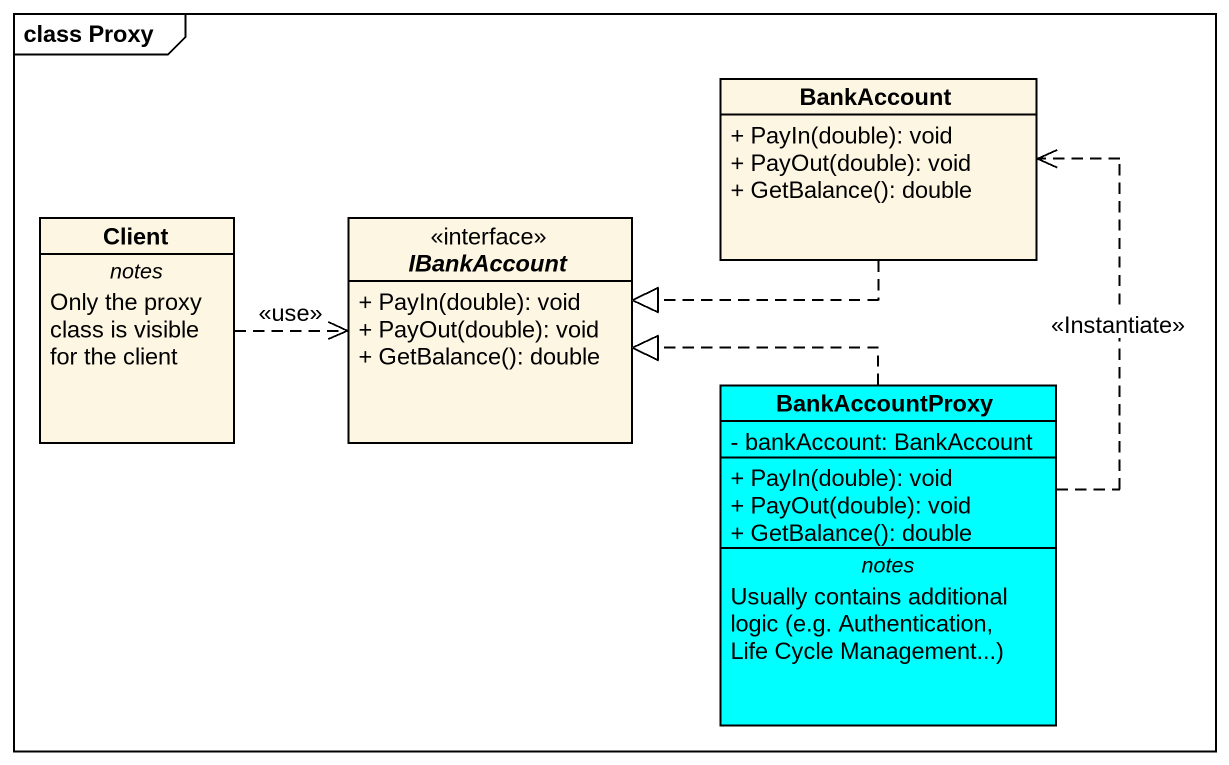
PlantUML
@startuml
mainframe class Proxy
hide circle
hide empty members
skinparam classAttributeIconSize 0
class BankAccount {
  + PayIn(double): void
  + PayOut(double): void
  + GetBalance(): double
}
class Client {
  -- notes --
  Only the proxy class is visible for the client
}
interface IBankAccount {
  + PayIn(double): void
  + PayOut(double): void
  + GetBalance(): double
}
class BankAccountProxy #00FFFF {
  - bankAccount: BankAccount
  --
  + PayIn(double): void
  + PayOut(double): void
  + GetBalance(): double
  -- notes --
  {field} Usually contains additional logic (e.g. Authentication, Life Cycle Management...)
}
BankAccount .left.|> IBankAccount
Client .right.> IBankAccount : <<use>>
BankAccountProxy .up.> BankAccount : <<Instantiate>>
BankAccountProxy .left.|> IBankAccount
@enduml
